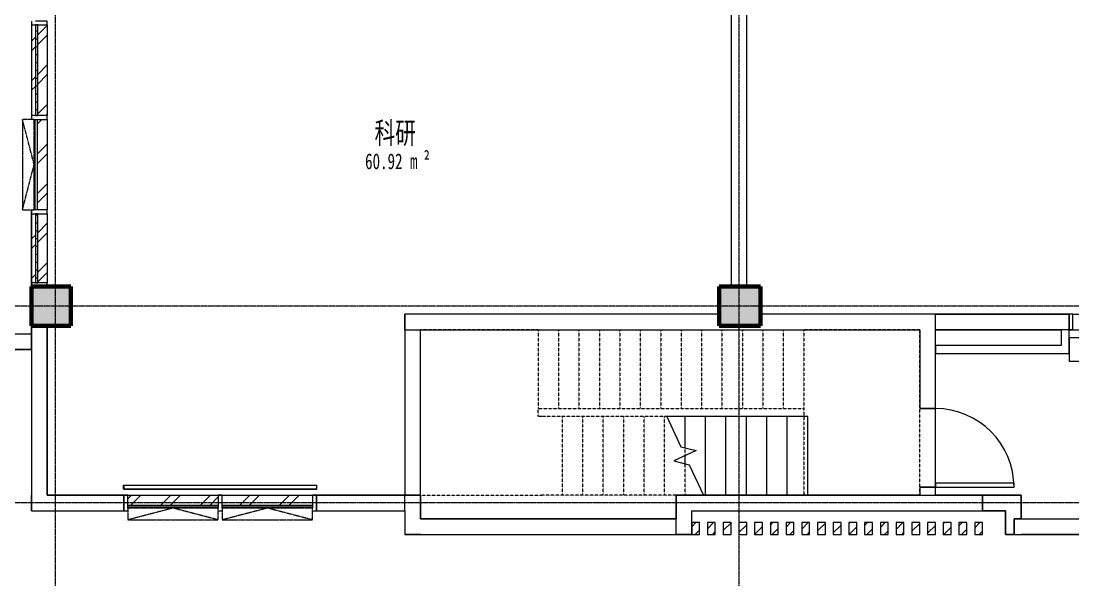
# Model space of a CAD drawing. Header units: millimetres. Extents: x 147592 to 208617, y -27981 to 8299.
# Drawn here: x 164868 to 178250, y -20878 to -13775 of the extents above; entities that cross this region are included whole.
import ezdxf

# ---------------------------------------------------------------- set-up
doc = ezdxf.new("R2010")
doc.units = ezdxf.units.MM
for name, pattern in [('TJ Dash', [1.6, 1, -0.6]), ('架空线', [3.97, 2.38, -1.59]), ('轴网线', [22.24, 12.7, -3.18, 3.18, -3.18])]:
    doc.linetypes.add(name, pattern=pattern)
for name, color, linetype, lineweight in [('A-AREA-____-IDEN', 7, 'Continuous', 5), ('A-DETL-____-OTLN', 7, 'Continuous', 5), ('A-DETL-GENF-OTLN', 7, 'Continuous', 5), ('A-FLOR-HRAL-OTLN', 7, 'Continuous', 5), ('A-GLAZ-CURT-MCUT', 7, 'Continuous', 5), ('A-GLAZ-CURT-OTLN', 7, 'Continuous', 5), ('A-GLAZ-CWMG-MCUT', 7, 'Continuous', 13), ('A-GLAZ-CWMG-OTLN', 7, 'Continuous', 5), ('A-WALL-____-MCUT', 7, 'Continuous', 13), ('A-WALL-____-OTLN', 7, 'Continuous', 13), ('S-GRID-____-OTLN', 7, 'Continuous', 5), ('S-STRS-____-MBND', 7, 'Continuous', 5), ('S-STRS-____-OTLN', 7, 'Continuous', 5)]:
    doc.layers.add(name, color=color, linetype=linetype, lineweight=lineweight)
for name, color, linetype, lineweight, true_color in [('A-DOOR-____-MCUT', 7, 'Continuous', 13, 0x00007f), ('A-FLOR-____-OTLN', 7, 'Continuous', 13, 0x007f00), ('A-GLAZ-____-OTLN', 7, 'Continuous', 13, 0x00007f)]:
    doc.layers.add(name, color=color, linetype=linetype, lineweight=lineweight, true_color=true_color)
doc.styles.add('仿宋', font='', dxfattribs={"width": 0.7, "height": 200})
doc.styles.add('仿宋_1', font='', dxfattribs={"width": 0.7, "height": 275})
doc.styles.get('仿宋').set_extended_font_data('FangSong')
doc.styles.get('仿宋_1').set_extended_font_data('FangSong')
pattern_1 = [(45, (0, 0), (-251.4472, 251.4472), []), (45, (0, 381), (-251.4472, 251.4472), [])]

# ---------------------------------------------------------------- blocks, each defined once
blk = doc.blocks.new('TJ单扇平开门 - M1023-1831567-ELV_4F')
at = {"layer": 'A-DOOR-____-MCUT', "color": 251, "lineweight": 5, "true_color": 0x515151}
for p, q in [((500, 1100), (450, 1100)), ((450, 1100), (450, 100)), ((500, 100), (500, 1100)), ((450, 100), (500, 100))]:
    blk.add_line(p, q, dxfattribs=at)
at = {"layer": 'A-DOOR-____-MCUT', "color": 173, "lineweight": 5, "true_color": 0x5151be}
blk.add_arc((500, 100), 1000, 90, 180, dxfattribs=at)
blk = doc.blocks.new('矩形竖梃 - 100_100mm 木色铝方通-1811006-ELV_4F')
at = {"layer": 'A-GLAZ-CWMG-OTLN', "true_color": 0x515151}
h = blk.add_hatch(dxfattribs=at)
h.set_pattern_fill('FP_1', color=251, style=0, pattern_type=2)
h.set_pattern_definition([(135, (177050.01, 20300), (-70.71068, -70.71068), [])])
h.paths.add_polyline_path([(-50, 0), (-50, 150), (50, 150), (50, 0)], flags=0)
at = {"layer": 'A-GLAZ-CWMG-MCUT', "color": 251, "lineweight": 5, "true_color": 0x515151}
for p, q in [((-50, 150), (50, 150)), ((-50, 0), (-50, 150)), ((50, 150), (50, 0)), ((50, 0), (-50, 0))]:
    blk.add_line(p, q, dxfattribs=at)
blk = doc.blocks.new('矩形竖梃 - 100_100mm 木色铝方通-V1-ELV_4F')
at = {"layer": 'A-GLAZ-CWMG-OTLN', "true_color": 0x515151}
h = blk.add_hatch(dxfattribs=at)
h.set_pattern_fill('FP_2', color=251, style=0, pattern_type=2)
h.set_pattern_definition([(135, (176850.01, 20300), (-70.71068, -70.71068), [])])
h.paths.add_polyline_path([(-50, 0), (-50, 150), (50, 150), (50, 0)], flags=0)
at = {"layer": 'A-GLAZ-CWMG-MCUT', "color": 251, "lineweight": 5, "true_color": 0x515151}
for p, q in [((-50, 150), (50, 150)), ((-50, 0), (-50, 150)), ((50, 150), (50, 0)), ((50, 0), (-50, 0))]:
    blk.add_line(p, q, dxfattribs=at)
blk = doc.blocks.new('矩形竖梃 - 100_100mm 木色铝方通-V2-ELV_4F')
at = {"layer": 'A-GLAZ-CWMG-OTLN', "true_color": 0x515151}
h = blk.add_hatch(dxfattribs=at)
h.set_pattern_fill('FP_3', color=251, style=0, pattern_type=2)
h.set_pattern_definition([(135, (176650.01, 20300), (-70.71068, -70.71068), [])])
h.paths.add_polyline_path([(-50, 0), (-50, 150), (50, 150), (50, 0)], flags=0)
at = {"layer": 'A-GLAZ-CWMG-MCUT', "color": 251, "lineweight": 5, "true_color": 0x515151}
for p, q in [((-50, 150), (50, 150)), ((-50, 0), (-50, 150)), ((50, 150), (50, 0)), ((50, 0), (-50, 0))]:
    blk.add_line(p, q, dxfattribs=at)
blk = doc.blocks.new('矩形竖梃 - 100_100mm 木色铝方通-V3-ELV_4F')
at = {"layer": 'A-GLAZ-CWMG-OTLN', "true_color": 0x515151}
h = blk.add_hatch(dxfattribs=at)
h.set_pattern_fill('FP_4', color=251, style=0, pattern_type=2)
h.set_pattern_definition([(135, (176450.01, 20300), (-70.71068, -70.71068), [])])
h.paths.add_polyline_path([(-50, 0), (-50, 150), (50, 150), (50, 0)], flags=0)
at = {"layer": 'A-GLAZ-CWMG-MCUT', "color": 251, "lineweight": 5, "true_color": 0x515151}
for p, q in [((-50, 150), (50, 150)), ((-50, 0), (-50, 150)), ((50, 150), (50, 0)), ((50, 0), (-50, 0))]:
    blk.add_line(p, q, dxfattribs=at)
blk = doc.blocks.new('矩形竖梃 - 100_100mm 木色铝方通-V4-ELV_4F')
at = {"layer": 'A-GLAZ-CWMG-OTLN', "true_color": 0x515151}
h = blk.add_hatch(dxfattribs=at)
h.set_pattern_fill('FP_5', color=251, style=0, pattern_type=2)
h.set_pattern_definition([(135, (176250.01, 20300), (-70.71068, -70.71068), [])])
h.paths.add_polyline_path([(-50, 0), (-50, 150), (50, 150), (50, 0)], flags=0)
at = {"layer": 'A-GLAZ-CWMG-MCUT', "color": 251, "lineweight": 5, "true_color": 0x515151}
for p, q in [((-50, 150), (50, 150)), ((-50, 0), (-50, 150)), ((50, 150), (50, 0)), ((50, 0), (-50, 0))]:
    blk.add_line(p, q, dxfattribs=at)
blk = doc.blocks.new('矩形竖梃 - 100_100mm 木色铝方通-V5-ELV_4F')
at = {"layer": 'A-GLAZ-CWMG-OTLN', "true_color": 0x515151}
h = blk.add_hatch(dxfattribs=at)
h.set_pattern_fill('FP_6', color=251, style=0, pattern_type=2)
h.set_pattern_definition([(135, (176050.01, 20300), (-70.71068, -70.71068), [])])
h.paths.add_polyline_path([(-50, 0), (-50, 150), (50, 150), (50, 0)], flags=0)
at = {"layer": 'A-GLAZ-CWMG-MCUT', "color": 251, "lineweight": 5, "true_color": 0x515151}
for p, q in [((-50, 150), (50, 150)), ((-50, 0), (-50, 150)), ((50, 150), (50, 0)), ((50, 0), (-50, 0))]:
    blk.add_line(p, q, dxfattribs=at)
blk = doc.blocks.new('矩形竖梃 - 100_100mm 木色铝方通-V6-ELV_4F')
at = {"layer": 'A-GLAZ-CWMG-OTLN', "true_color": 0x515151}
h = blk.add_hatch(dxfattribs=at)
h.set_pattern_fill('FP_7', color=251, style=0, pattern_type=2)
h.set_pattern_definition([(135, (175850.01, 20300), (-70.71068, -70.71068), [])])
h.paths.add_polyline_path([(-50, 0), (-50, 150), (50, 150), (50, 0)], flags=0)
at = {"layer": 'A-GLAZ-CWMG-MCUT', "color": 251, "lineweight": 5, "true_color": 0x515151}
for p, q in [((-50, 150), (50, 150)), ((-50, 0), (-50, 150)), ((50, 150), (50, 0)), ((50, 0), (-50, 0))]:
    blk.add_line(p, q, dxfattribs=at)
blk = doc.blocks.new('矩形竖梃 - 100_100mm 木色铝方通-V7-ELV_4F')
at = {"layer": 'A-GLAZ-CWMG-OTLN', "true_color": 0x515151}
h = blk.add_hatch(dxfattribs=at)
h.set_pattern_fill('FP_8', color=251, style=0, pattern_type=2)
h.set_pattern_definition([(135, (175650.01, 20300), (-70.71068, -70.71068), [])])
h.paths.add_polyline_path([(-50, 0), (-50, 150), (50, 150), (50, 0)], flags=0)
at = {"layer": 'A-GLAZ-CWMG-MCUT', "color": 251, "lineweight": 5, "true_color": 0x515151}
for p, q in [((-50, 150), (50, 150)), ((-50, 0), (-50, 150)), ((50, 150), (50, 0)), ((50, 0), (-50, 0))]:
    blk.add_line(p, q, dxfattribs=at)
blk = doc.blocks.new('矩形竖梃 - 100_100mm 木色铝方通-V8-ELV_4F')
at = {"layer": 'A-GLAZ-CWMG-OTLN', "true_color": 0x515151}
h = blk.add_hatch(dxfattribs=at)
h.set_pattern_fill('FP_9', color=251, style=0, pattern_type=2)
h.set_pattern_definition([(135, (175450.01, 20300), (-70.71068, -70.71068), [])])
h.paths.add_polyline_path([(-50, 0), (-50, 150), (50, 150), (50, 0)], flags=0)
at = {"layer": 'A-GLAZ-CWMG-MCUT', "color": 251, "lineweight": 5, "true_color": 0x515151}
for p, q in [((-50, 150), (50, 150)), ((-50, 0), (-50, 150)), ((50, 150), (50, 0)), ((50, 0), (-50, 0))]:
    blk.add_line(p, q, dxfattribs=at)
blk = doc.blocks.new('矩形竖梃 - 100_100mm 木色铝方通-V9-ELV_4F')
at = {"layer": 'A-GLAZ-CWMG-OTLN', "true_color": 0x515151}
h = blk.add_hatch(dxfattribs=at)
h.set_pattern_fill('FP_10', color=251, style=0, pattern_type=2)
h.set_pattern_definition([(135, (175250.01, 20300), (-70.71068, -70.71068), [])])
h.paths.add_polyline_path([(-50, 0), (-50, 150), (50, 150), (50, 0)], flags=0)
at = {"layer": 'A-GLAZ-CWMG-MCUT', "color": 251, "lineweight": 5, "true_color": 0x515151}
for p, q in [((-50, 150), (50, 150)), ((-50, 0), (-50, 150)), ((50, 150), (50, 0)), ((50, 0), (-50, 0))]:
    blk.add_line(p, q, dxfattribs=at)
blk = doc.blocks.new('矩形竖梃 - 100_100mm 木色铝方通-V10-ELV_4F')
at = {"layer": 'A-GLAZ-CWMG-OTLN', "true_color": 0x515151}
h = blk.add_hatch(dxfattribs=at)
h.set_pattern_fill('FP_11', color=251, style=0, pattern_type=2)
h.set_pattern_definition([(135, (175050.01, 20300), (-70.71068, -70.71068), [])])
h.paths.add_polyline_path([(-50, 0), (-50, 150), (50, 150), (50, 0)], flags=0)
at = {"layer": 'A-GLAZ-CWMG-MCUT', "color": 251, "lineweight": 5, "true_color": 0x515151}
for p, q in [((-50, 150), (50, 150)), ((-50, 0), (-50, 150)), ((50, 150), (50, 0)), ((50, 0), (-50, 0))]:
    blk.add_line(p, q, dxfattribs=at)
blk = doc.blocks.new('矩形竖梃 - 100_100mm 木色铝方通-V11-ELV_4F')
at = {"layer": 'A-GLAZ-CWMG-OTLN', "true_color": 0x515151}
h = blk.add_hatch(dxfattribs=at)
h.set_pattern_fill('FP_12', color=251, style=0, pattern_type=2)
h.set_pattern_definition([(135, (174850.01, 20300), (-70.71068, -70.71068), [])])
h.paths.add_polyline_path([(-50, 0), (-50, 150), (50, 150), (50, 0)], flags=0)
at = {"layer": 'A-GLAZ-CWMG-MCUT', "color": 251, "lineweight": 5, "true_color": 0x515151}
for p, q in [((-50, 150), (50, 150)), ((-50, 0), (-50, 150)), ((50, 150), (50, 0)), ((50, 0), (-50, 0))]:
    blk.add_line(p, q, dxfattribs=at)
blk = doc.blocks.new('矩形竖梃 - 100_100mm 木色铝方通-V12-ELV_4F')
at = {"layer": 'A-GLAZ-CWMG-OTLN', "true_color": 0x515151}
h = blk.add_hatch(dxfattribs=at)
h.set_pattern_fill('FP_13', color=251, style=0, pattern_type=2)
h.set_pattern_definition([(135, (174650.01, 20300), (-70.71068, -70.71068), [])])
h.paths.add_polyline_path([(-50, 0), (-50, 150), (50, 150), (50, 0)], flags=0)
at = {"layer": 'A-GLAZ-CWMG-MCUT', "color": 251, "lineweight": 5, "true_color": 0x515151}
for p, q in [((-50, 150), (50, 150)), ((-50, 0), (-50, 150)), ((50, 150), (50, 0)), ((50, 0), (-50, 0))]:
    blk.add_line(p, q, dxfattribs=at)
blk = doc.blocks.new('矩形竖梃 - 100_100mm 木色铝方通-V13-ELV_4F')
at = {"layer": 'A-GLAZ-CWMG-OTLN', "true_color": 0x515151}
h = blk.add_hatch(dxfattribs=at)
h.set_pattern_fill('FP_14', color=251, style=0, pattern_type=2)
h.set_pattern_definition([(135, (174450.01, 20300), (-70.71068, -70.71068), [])])
h.paths.add_polyline_path([(-50, 0), (-50, 150), (50, 150), (50, 0)], flags=0)
at = {"layer": 'A-GLAZ-CWMG-MCUT', "color": 251, "lineweight": 5, "true_color": 0x515151}
for p, q in [((-50, 150), (50, 150)), ((-50, 0), (-50, 150)), ((50, 150), (50, 0)), ((50, 0), (-50, 0))]:
    blk.add_line(p, q, dxfattribs=at)
blk = doc.blocks.new('矩形竖梃 - 100_100mm 木色铝方通-V14-ELV_4F')
at = {"layer": 'A-GLAZ-CWMG-OTLN', "true_color": 0x515151}
h = blk.add_hatch(dxfattribs=at)
h.set_pattern_fill('FP_15', color=251, style=0, pattern_type=2)
h.set_pattern_definition([(135, (174250.01, 20300), (-70.71068, -70.71068), [])])
h.paths.add_polyline_path([(-50, 0), (-50, 150), (50, 150), (50, 0)], flags=0)
at = {"layer": 'A-GLAZ-CWMG-MCUT', "color": 251, "lineweight": 5, "true_color": 0x515151}
for p, q in [((-50, 150), (50, 150)), ((-50, 0), (-50, 150)), ((50, 150), (50, 0)), ((50, 0), (-50, 0))]:
    blk.add_line(p, q, dxfattribs=at)
blk = doc.blocks.new('矩形竖梃 - 100_100mm 木色铝方通-V15-ELV_4F')
at = {"layer": 'A-GLAZ-CWMG-OTLN', "true_color": 0x515151}
h = blk.add_hatch(dxfattribs=at)
h.set_pattern_fill('FP_16', color=251, style=0, pattern_type=2)
h.set_pattern_definition([(135, (174050.01, 20300), (-70.71068, -70.71068), [])])
h.paths.add_polyline_path([(-50, 0), (-50, 150), (50, 150), (50, 0)], flags=0)
at = {"layer": 'A-GLAZ-CWMG-MCUT', "color": 251, "lineweight": 5, "true_color": 0x515151}
for p, q in [((-50, 150), (50, 150)), ((-50, 0), (-50, 150)), ((50, 150), (50, 0)), ((50, 0), (-50, 0))]:
    blk.add_line(p, q, dxfattribs=at)
blk = doc.blocks.new('矩形竖梃 - 100_100mm 木色铝方通-V16-ELV_4F')
at = {"layer": 'A-GLAZ-CWMG-OTLN', "true_color": 0x515151}
h = blk.add_hatch(dxfattribs=at)
h.set_pattern_fill('FP_17', color=251, style=0, pattern_type=2)
h.set_pattern_definition([(135, (173850.01, 20300), (-70.71068, -70.71068), [])])
h.paths.add_polyline_path([(-50, 0), (-50, 150), (50, 150), (50, 0)], flags=0)
at = {"layer": 'A-GLAZ-CWMG-MCUT', "color": 251, "lineweight": 5, "true_color": 0x515151}
for p, q in [((-50, 150), (50, 150)), ((-50, 0), (-50, 150)), ((50, 150), (50, 0)), ((50, 0), (-50, 0))]:
    blk.add_line(p, q, dxfattribs=at)
blk = doc.blocks.new('矩形竖梃 - 100_100mm 木色铝方通-V17-ELV_4F')
at = {"layer": 'A-GLAZ-CWMG-OTLN', "true_color": 0x515151}
h = blk.add_hatch(dxfattribs=at)
h.set_pattern_fill('FP_18', color=251, style=0, pattern_type=2)
h.set_pattern_definition([(135, (173650.01, 20300), (-70.71068, -70.71068), [])])
h.paths.add_polyline_path([(-50, 0), (-50, 150), (50, 150), (50, 0)], flags=0)
at = {"layer": 'A-GLAZ-CWMG-MCUT', "color": 251, "lineweight": 5, "true_color": 0x515151}
for p, q in [((-50, 150), (50, 150)), ((-50, 0), (-50, 150)), ((50, 150), (50, 0)), ((50, 0), (-50, 0))]:
    blk.add_line(p, q, dxfattribs=at)
blk = doc.blocks.new('系统嵌板 - TJ玻璃_30-1959334-ELV_4F')
at = {"layer": 'A-GLAZ-CURT-OTLN', "true_color": 0x515151}
h = blk.add_hatch(dxfattribs=at)
h.set_pattern_fill('FP_24', color=251, style=0, pattern_type=2)
h.set_pattern_definition([(270, (16662.5, 165000.01), (100, 6e-15), [])])
h.paths.add_polyline_path([(-438, -80), (438, -80), (438, -50), (-438, -50)], flags=0)
at = {"layer": 'A-GLAZ-CURT-MCUT', "color": 251, "true_color": 0x515151}
for p, q in [((438, -50), (-438, -50)), ((-438, -50), (-438, -80)), ((-438, -80), (438, -80)), ((438, -80), (438, -50))]:
    blk.add_line(p, q, dxfattribs=at)
blk = doc.blocks.new('系统嵌板 - TJ玻璃_30-V24-ELV_4F')
at = {"layer": 'A-GLAZ-CURT-OTLN', "true_color": 0x515151}
h = blk.add_hatch(dxfattribs=at)
h.set_pattern_fill('FP_25', color=251, style=0, pattern_type=2)
h.set_pattern_definition([(270, (14400, 165000.01), (100, 6e-15), [])])
h.paths.add_polyline_path([(-575, -80), (575, -80), (575, -50), (-575, -50)], flags=0)
at = {"layer": 'A-GLAZ-CURT-MCUT', "color": 251, "true_color": 0x515151}
for p, q in [((575, -50), (-575, -50)), ((-575, -50), (-575, -80)), ((-575, -80), (575, -80)), ((575, -80), (575, -50))]:
    blk.add_line(p, q, dxfattribs=at)
blk = doc.blocks.new('矩形竖梃 - 50_200mm 长方形-1833214-ELV_4F')
at = {"layer": 'A-GLAZ-CWMG-OTLN', "true_color": 0x8b8b8b}
h = blk.add_hatch(dxfattribs=at)
h.set_pattern_fill('FP_23', color=252, style=0, pattern_type=2)
h.set_pattern_definition(pattern_1)
h.paths.add_polyline_path([(165050, -17100), (165050, -16225), (165000, -16225), (165000, -17100)], flags=0)
h.paths.add_polyline_path([(165200, -17100), (165200, -16225), (165080, -16225), (165080, -17100)], flags=0)
at = {"layer": 'A-GLAZ-CWMG-OTLN', "color": 251, "true_color": 0x515151}
for p, q in [((165000, -16225), (165000, -17100)), ((165200, -16225), (165200, -17100))]:
    blk.add_line(p, q, dxfattribs=at)
blk = doc.blocks.new('矩形竖梃 - 50_200mm 长方形-V26-ELV_4F')
at = {"layer": 'A-GLAZ-CWMG-OTLN', "true_color": 0x8b8b8b}
h = blk.add_hatch(dxfattribs=at)
h.set_pattern_fill('FP_23', color=252, style=0, pattern_type=2)
h.set_pattern_definition(pattern_1)
h.paths.add_polyline_path([(165050, -14975), (165050, -13825), (165000, -13825), (165000, -14975)], flags=0)
h.paths.add_polyline_path([(165200, -14975), (165200, -13825), (165080, -13825), (165080, -14975)], flags=0)
at = {"layer": 'A-GLAZ-CWMG-OTLN', "color": 251, "true_color": 0x515151}
for p, q in [((165000, -13825), (165000, -14975)), ((165200, -13825), (165200, -14975))]:
    blk.add_line(p, q, dxfattribs=at)
blk = doc.blocks.new('矩形竖梃 - 50_200mm 长方形-1366952-ELV_4F')
at = {"layer": 'A-GLAZ-CWMG-MCUT', "color": 251, "lineweight": 5, "true_color": 0x515151}
for p, q in [((0, 200), (-50, 200)), ((-50, 200), (-50, 0)), ((-50, 0), (0, 0))]:
    blk.add_line(p, q, dxfattribs=at)
blk = doc.blocks.new('矩形竖梃 - 50_200mm 长方形-V32-ELV_4F')
at = {"layer": 'A-GLAZ-CWMG-OTLN', "true_color": 0x8b8b8b}
h = blk.add_hatch(dxfattribs=at)
h.set_pattern_fill('FP_28', color=252, style=0, pattern_type=2)
h.set_pattern_definition(pattern_1)
h.paths.add_polyline_path([(179375, -17700), (179375, -17650), (178250, -17650), (178250, -17700)], flags=0)
h.paths.add_polyline_path([(179375, -17620), (179375, -17500), (178250, -17500), (178250, -17620)], flags=0)
at = {"layer": 'A-GLAZ-CWMG-OTLN', "color": 251, "true_color": 0x515151}
for p, q in [((178250, -17500), (179375, -17500)), ((178250, -17700), (179375, -17700))]:
    blk.add_line(p, q, dxfattribs=at)
blk = doc.blocks.new('窗嵌板_50-70系列上悬铝窗-zx - 50 系列-2680890-ELV_4F')
at = {"layer": 'A-GLAZ-____-OTLN', "color": 251, "linetype": 'TJ Dash', "lineweight": 5, "true_color": 0x515151}
for p, q in [((575, 115), (-575, 115)), ((-575, 115), (-575, -35)), ((-575, 115), (0, -35)), ((0, -35), (575, 115)), ((575, -35), (575, 115)), ((-575, -35), (575, -35))]:
    blk.add_line(p, q, dxfattribs=at)
at = {"layer": 'A-GLAZ-____-OTLN', "color": 251, "lineweight": 5, "true_color": 0x515151}
for p, q in [((-575, -72), (-575, -47)), ((-575, -47), (575, -47)), ((575, -72), (-575, -72)), ((575, -47), (575, -72))]:
    blk.add_line(p, q, dxfattribs=at)
blk = doc.blocks.new('矩形竖梃 - 50_200mm 长方形-1276679-ELV_4F')
at = {"layer": 'A-GLAZ-CWMG-OTLN', "true_color": 0x8b8b8b}
h = blk.add_hatch(dxfattribs=at)
h.set_pattern_fill('FP_23', color=252, style=0, pattern_type=2)
h.set_pattern_definition(pattern_1)
h.paths.add_polyline_path([(165035, -16175), (165048, -16175), (165048, -15025), (165035, -15025), (165035, -15052)], flags=0)
h.paths.add_polyline_path([(165073, -16175), (165200, -16175), (165200, -15025), (165073, -15025), (165073, -15052)], flags=0)
at = {"layer": 'A-GLAZ-CWMG-OTLN', "color": 251, "true_color": 0x515151}
blk.add_line((165200, -15025), (165200, -16175), dxfattribs=at)
blk = doc.blocks.new('矩形竖梃 - 50_200mm 长方形-1366838-ELV_4F')
at = {"layer": 'A-GLAZ-CWMG-MCUT', "color": 251, "lineweight": 5, "true_color": 0x515151}
for p, q in [((-25, 200), (25, 200)), ((-25, 0), (-25, 200)), ((25, 200), (25, 72.5)), ((25, 0), (-25, 0)), ((25, 47.5), (25, 35))]:
    blk.add_line(p, q, dxfattribs=at)
blk = doc.blocks.new('矩形竖梃 - 50_200mm 长方形-V35-ELV_4F')
at = {"layer": 'A-GLAZ-CWMG-MCUT', "color": 251, "lineweight": 5, "true_color": 0x515151}
for p, q in [((-25, 200), (25, 200)), ((-25, 72.5), (-25, 200)), ((25, 200), (25, 0)), ((-25, 35), (-25, 47.5)), ((25, 0), (-25, 0))]:
    blk.add_line(p, q, dxfattribs=at)
blk = doc.blocks.new('矩形竖梃 - 50_200mm 长方形-1366905-ELV_4F')
at = {"layer": 'A-GLAZ-CWMG-MCUT', "color": 251, "lineweight": 5, "true_color": 0x515151}
for p, q in [((-25, 200), (25, 200)), ((-25, 0), (-25, 200)), ((25, 200), (25, 50)), ((25, 0), (-25, 0))]:
    blk.add_line(p, q, dxfattribs=at)
blk = doc.blocks.new('矩形竖梃 - 50_200mm 长方形-V37-ELV_4F')
at = {"layer": 'A-GLAZ-CWMG-MCUT', "color": 251, "lineweight": 5, "true_color": 0x515151}
for p, q in [((-50, 200), (0, 200)), ((-50, 0), (-50, 200)), ((0, 200), (0, 0)), ((0, 0), (-50, 0))]:
    blk.add_line(p, q, dxfattribs=at)
blk = doc.blocks.new('窗嵌板_50-70系列上悬铝窗-zx - 50 系列-2680891-ELV_4F')
at = {"layer": 'A-GLAZ-____-OTLN', "color": 251, "linetype": 'TJ Dash', "lineweight": 5, "true_color": 0x515151}
for p, q in [((575, 115), (-575, 115)), ((-575, 115), (-575, -35)), ((-575, 115), (0, -35)), ((0, -35), (575, 115)), ((575, -35), (575, 115)), ((-575, -35), (575, -35))]:
    blk.add_line(p, q, dxfattribs=at)
at = {"layer": 'A-GLAZ-____-OTLN', "color": 251, "lineweight": 5, "true_color": 0x515151}
for p, q in [((-575, -72), (-575, -47)), ((-575, -47), (575, -47)), ((575, -72), (-575, -72)), ((575, -47), (575, -72))]:
    blk.add_line(p, q, dxfattribs=at)
blk = doc.blocks.new('矩形竖梃 - 50_200mm 长方形-1316923-ELV_4F')
at = {"layer": 'A-GLAZ-CWMG-MCUT', "color": 251, "lineweight": 5, "true_color": 0x515151}
for p, q in [((-50, 200), (0, 200)), ((-50, 72), (-50, 200)), ((0, 200), (0, 0)), ((-50, 35), (-50, 47)), ((0, 0), (-50, 0))]:
    blk.add_line(p, q, dxfattribs=at)
blk = doc.blocks.new('矩形竖梃 - 50_200mm 长方形-1360032-ELV_4F')
at = {"layer": 'A-GLAZ-CWMG-MCUT', "color": 251, "lineweight": 5, "true_color": 0x515151}
for p, q in [((-25, 200), (25, 200)), ((-25, 72.5), (-25, 200)), ((25, 200), (25, 72.5)), ((-25, 35), (-25, 47.5)), ((25, 0), (-25, 0)), ((25, 47.5), (25, 35))]:
    blk.add_line(p, q, dxfattribs=at)
blk = doc.blocks.new('矩形竖梃 - 50_200mm 长方形-V76-ELV_4F')
at = {"layer": 'A-GLAZ-CWMG-MCUT', "color": 251, "lineweight": 5, "true_color": 0x515151}
for p, q in [((-25, 200), (25, 200)), ((-25, 72.5), (-25, 200)), ((25, 200), (25, 0)), ((-25, 35), (-25, 47.5)), ((25, 0), (-25, 0))]:
    blk.add_line(p, q, dxfattribs=at)
blk = doc.blocks.new('矩形竖梃 - 50_200mm 长方形-1360036-ELV_4F')
at = {"layer": 'A-GLAZ-CWMG-MCUT', "color": 251, "lineweight": 5, "true_color": 0x515151}
for p, q in [((0, 200), (-50, 200)), ((-50, 200), (-50, 72.5)), ((0, 0), (0, 200)), ((-50, 47.5), (-50, 35)), ((-50, 0), (0, 0))]:
    blk.add_line(p, q, dxfattribs=at)
blk = doc.blocks.new('矩形竖梃 - 50_200mm 长方形-V77-ELV_4F')
at = {"layer": 'A-GLAZ-CWMG-OTLN', "true_color": 0x8b8b8b}
h = blk.add_hatch(dxfattribs=at)
h.set_pattern_fill('FP_23', color=252, style=0, pattern_type=2)
h.set_pattern_definition(pattern_1)
h.paths.add_polyline_path([(167375, -19965), (167375, -19952), (166225, -19952), (166225, -19965)], flags=0)
h.paths.add_polyline_path([(167375, -19927), (167375, -19800), (166225, -19800), (166225, -19927)], flags=0)
at = {"layer": 'A-GLAZ-CWMG-OTLN', "color": 251, "true_color": 0x515151}
blk.add_line((166225, -19800), (167375, -19800), dxfattribs=at)
blk = doc.blocks.new('矩形竖梃 - 50_200mm 长方形-V78-ELV_4F')
at = {"layer": 'A-GLAZ-CWMG-OTLN', "true_color": 0x8b8b8b}
h = blk.add_hatch(dxfattribs=at)
h.set_pattern_fill('FP_28', color=252, style=0, pattern_type=2)
h.set_pattern_definition(pattern_1)
h.paths.add_polyline_path([(168575, -19965), (168575, -19952), (167425, -19952), (167425, -19965)], flags=0)
h.paths.add_polyline_path([(167425, -19927), (168575, -19927), (168575, -19800), (167425, -19800), (167425, -19846)], flags=0)
at = {"layer": 'A-GLAZ-CWMG-OTLN', "color": 251, "true_color": 0x515151}
blk.add_line((167425, -19800), (168575, -19800), dxfattribs=at)
blk = doc.blocks.new('栏杆扶手 - 50 x 12mm-2008488-ELV_4F')
at = {"layer": 'A-FLOR-HRAL-OTLN', "color": 251, "true_color": 0x515151}
for p, q in [((-25, 2), (-25, 6)), ((-25, 6), (25, 6)), ((25, 6), (25, 2))]:
    blk.add_line(p, q, dxfattribs=at)
blk = doc.blocks.new('栏杆扶手 - 50 x 12mm-V80-ELV_4F')
at = {"layer": 'A-FLOR-HRAL-OTLN', "color": 251, "true_color": 0x515151}
for p, q in [((-25, -6), (-25, -2)), ((-25, -6), (25, -6)), ((25, -2), (25, -6))]:
    blk.add_line(p, q, dxfattribs=at)
blk = doc.blocks.new('栏杆扶手 - 栏杆扶手-2008469-ELV_4F')
at = {"rotation": 89.9999999999998}
for name, p in [('栏杆扶手 - 50 x 12mm-2008488-ELV_4F', (166177, -19700)), ('栏杆扶手 - 50 x 12mm-V80-ELV_4F', (168623, -19700))]:
    blk.add_blockref(name, p, dxfattribs=at)
blk = doc.blocks.new('顶部扶栏类型 - 顶部扶栏_内部_-2008474-ELV_4F')
at = {"layer": 'A-FLOR-HRAL-OTLN', "color": 251, "true_color": 0x515151}
for p, q in [((166175, -19725), (166175, -19675)), ((166175, -19675), (168625, -19675)), ((168625, -19725), (166175, -19725)), ((168625, -19675), (168625, -19725))]:
    blk.add_line(p, q, dxfattribs=at)
blk = doc.blocks.new('顶部扶栏类型 - 顶部扶栏_内部_-V81-ELV_4F')
at = {"layer": 'A-FLOR-HRAL-OTLN', "color": 251, "true_color": 0x515151}
for p, q in [((166175, -19675), (166175, -19725)), ((166175, -19675), (168625, -19675)), ((166175, -19725), (168625, -19725)), ((168625, -19675), (168625, -19725))]:
    blk.add_line(p, q, dxfattribs=at)
blk = doc.blocks.new('矩形竖梃 - 100_100mm 木色铝方通-V84-ELV_4F')
at = {"layer": 'A-GLAZ-CWMG-OTLN', "true_color": 0x515151}
h = blk.add_hatch(dxfattribs=at)
h.set_pattern_fill('FP_67', color=251, style=0, pattern_type=2)
h.set_pattern_definition([(135, (173450.01, 20300), (-70.71068, -70.71068), [])])
h.paths.add_polyline_path([(-50, 0), (-50, 150), (50, 150), (50, 0)], flags=0)
at = {"layer": 'A-GLAZ-CWMG-MCUT', "color": 251, "lineweight": 5, "true_color": 0x515151}
for p, q in [((-50, 150), (50, 150)), ((-50, 0), (-50, 150)), ((50, 150), (50, 0)), ((50, 0), (-50, 0))]:
    blk.add_line(p, q, dxfattribs=at)
blk = doc.blocks.new('YXQH_AR_B9-20_rvt-1-ELV_4F')
at = {"layer": 'A-DETL-GENF-OTLN', "true_color": 0xa1a1a1}
h = blk.add_hatch(dxfattribs=at)
h.set_pattern_fill('FP_68', color=253, style=0, pattern_type=2)
h.set_pattern_definition([(7.754, (-466.58, -204.02), (12.15805, 332.8942), [3.353, -1548.768]), (7.754, (776.34, 218.05), (12.15805, 332.8942), [3.353, -1548.768]), (9.74, (363.8, 116.2), (0.0001, 1266.291), [3.353, -588.363]), (9.74, (339.6, 204.2), (0.0001, 1266.291), [3.353, -588.363]), (68.882, (225.66, -61.6), (-140.1373, 1041.8589), [3.353, -1089.337]), (68.882, (129, -106.5), (-140.1373, 1041.8589), [3.353, -1089.337]), (56.297, (-51.2, 131.2), (-734.4827, 622.86), [3.353, -470.742]), (56.297, (137.8, 331.9), (-734.4827, 622.86), [3.353, -470.742]), (137.416, (187.59, 94.08), (-3935.054568, 3543.459496), [73.913, -9804.313]), (8.512, (90.05, 79.41), (3117.572636, 564.982686), [98.632, -5356.38]), (236.294, (133.21, 144.14), (-4467.173774, -6768.804336), [77.802, -13192.636]), (128.267, (122.16, 220.01), (-6131.736673, 7665.37486), [53.462, -17810.517]), (9.74, (48.62, 207.58), (3069.14795, 643.06413), [74.582, -10350.37]), (233.414, (89.018, 261.96), (-20834.0959632, -28103.0884394), [67.74, -56173.655]), (67.8, (40.48, -52.28), (439.74679, 1441.63531), [50.851, -3807.912]), (307.846, (0, 0), (856.01581, -814.9391), [66.124, -2950.443]), (45, (0, 0), (-176.7767, 176.7767), []), (355, (0, 0), (578.509, 689.44), [60, -660]), (7.754, (0, 0), (12.15805, 332.8942), [3.353, -1548.768]), (7.754, (517.27, 396.9), (12.15805, 332.8942), [3.353, -1548.768]), (7.754, (1048.8, 804.78), (12.15805, 332.8942), [3.353, -1548.768]), (9.74, (-323, 0), (0.0001, 1266.291), [3.353, -588.363]), (9.74, (-83.4, -219.6), (0.0001, 1266.291), [3.353, -588.363]), (9.74, (298.5, -569.5), (0.0001, 1266.291), [3.353, -588.363]), (68.882, (645.7, -553.4), (-140.1373, 1041.8589), [3.353, -1089.337]), (68.882, (-12.15, -134.3), (-140.1373, 1041.8589), [3.353, -1089.337]), (68.882, (-223, 0), (-140.1373, 1041.8589), [3.353, -1089.337]), (56.297, (0, 0), (-734.4827, 622.86), [3.353, -470.742]), (56.297, (378.7, 49.9), (-734.4827, 622.86), [3.353, -470.742]), (56.297, (1010.3, 133), (-734.4827, 622.86), [3.353, -470.742])])
h.paths.add_polyline_path([(165500, -17650), (165500, -17150), (165000, -17150), (165000, -17650)], flags=0)
h.paths.add_polyline_path([(182950, -17650), (182950, -17150), (182450, -17150), (182450, -17650)], flags=0)
h.paths.add_polyline_path([(173792.3, -17650), (174275, -17650), (174275, -17150), (173750, -17150), (173750, -17650)], flags=0)
h.paths.add_polyline_path([(170750, -9250), (171250, -9250), (171250, -8750), (170750, -8750)], flags=0)
h.paths.add_polyline_path([(176800, -9050), (176800, -8500), (176300, -8500), (176300, -9050)], flags=0)
h.paths.add_polyline_path([(165500, -9000), (165500, -8500), (165000, -8500), (165000, -9000)], flags=0)
h.paths.add_polyline_path([(183000, -8950), (183000, -8450), (182500, -8450), (182500, -8950)], flags=0)
h.paths.add_polyline_path([(182950, -7000), (182950, -6500), (182550, -6500), (182550, -7000)], flags=0)
h.paths.add_polyline_path([(176800, -350), (176800, 250), (176200, 250), (176200, -350), (176296.5, -350)], flags=0)
h.paths.add_polyline_path([(165000, -250), (165500, -250), (165500, 250), (165000, 250)], flags=0)
at = {"layer": 'A-DETL-____-OTLN', "color": 160, "lineweight": 70, "true_color": 0x4444ff}
for p, q in [((165500, -17150), (165000, -17150)), ((165000, -17150), (165000, -17650)), ((165500, -17650), (165500, -17150)), ((174275, -17150), (173750, -17150)), ((173750, -17150), (173750, -17650)), ((174275, -17650), (174275, -17150)), ((165000, -17650), (165500, -17650)), ((173750, -17650), (174275, -17650))]:
    blk.add_line(p, q, dxfattribs=at)
at = {"layer": 'A-DETL-____-OTLN', "color": 250, "true_color": 0x444444}
for p, q in [((181800, -17800), (178200, -17800)), ((178200, -17800), (178200, -18100)), ((181800, -18100), (178200, -18100))]:
    blk.add_line(p, q, dxfattribs=at)
at = {"layer": 'A-FLOR-____-OTLN', "color": 8, "lineweight": 5, "true_color": 0x7f7f7f}
for p, q in [((165000, -17150), (165000, -16175)), ((165000, -17650), (165000, -17150)), ((176500, -17900), (176500, -17500)), ((176500, -17500), (178200, -17500)), ((165000, -17750), (165000, -17650)), ((165200, -17650), (165200, -19800)), ((156250, -17750), (165000, -17750)), ((178100, -17700), (176500, -17700)), ((178200, -17700), (178100, -17700)), ((178250, -17700), (178200, -17700)), ((176500, -18000), (176500, -17900)), ((176500, -18700), (176500, -18000)), ((176500, -19650), (176500, -18700)), ((176500, -19800), (176500, -19650)), ((165200, -19800), (166175, -19800)), ((166175, -19800), (167375, -19800)), ((167375, -19800), (167425, -19800)), ((167425, -19800), (169750, -19800)), ((169750, -19800), (169950, -19800)), ((169950, -19800), (169950, -20100)), ((173200, -20100), (173200, -19800)), ((173200, -19800), (173548.2, -19800)), ((173548.2, -19800), (174875, -19800)), ((174875, -19800), (176300, -19800)), ((176300, -19800), (176500, -19800)), ((176500, -19800), (177590, -19800)), ((177590, -19800), (177590, -20100)), ((169950, -20100), (173200, -20100)), ((177590, -20100), (184950, -20100))]:
    blk.add_line(p, q, dxfattribs=at)
at = {"layer": 'A-WALL-____-MCUT', "color": 251, "lineweight": 5, "true_color": 0x515151}
for p, q in [((173900, -11700), (173900, -17150)), ((174100, -17150), (174100, -11700)), ((173750, -17500), (169750, -17500)), ((169750, -17500), (169750, -17700)), ((178200, -17500), (174275, -17500)), ((178200, -17700), (178200, -17500)), ((165000, -17650), (165000, -19800)), ((165200, -19800), (165200, -17650)), ((169750, -17700), (169750, -19800)), ((169950, -17700), (176300, -17700)), ((169950, -19800), (169950, -17700)), ((176300, -17700), (176300, -18700)), ((176500, -17900), (176500, -17700)), ((176500, -17700), (178100, -17700)), ((178100, -17700), (178100, -17900)), ((178200, -17700), (178100, -17700)), ((178200, -17900), (178200, -17700)), ((178100, -17900), (176500, -17900)), ((176500, -17900), (176500, -18000)), ((178200, -18000), (178200, -17900)), ((176500, -18700), (176500, -18000)), ((176500, -18000), (178200, -18000)), ((176300, -18700), (176500, -18700)), ((165000, -19800), (165000, -20000)), ((166175, -19800), (165200, -19800)), ((166175, -20000), (166175, -19800)), ((169750, -19800), (168625, -19800)), ((168625, -19800), (168625, -20000)), ((169750, -20000), (169750, -19800)), ((169950, -19800), (169750, -19800)), ((169750, -19800), (169950, -19800)), ((169950, -20100), (169950, -19800)), ((173400, -19800), (173200, -19800)), ((173200, -19800), (173200, -20100)), ((176300, -19800), (173400, -19800)), ((176300, -19700), (176300, -19800)), ((176500, -19700), (176300, -19700)), ((176500, -19800), (176500, -19700)), ((176800, -19800), (176500, -19800)), ((177100, -19800), (176800, -19800)), ((177100, -20000), (177100, -19800)), ((165000, -20000), (166175, -20000)), ((168625, -20000), (169750, -20000)), ((169750, -20000), (169750, -20300)), ((173400, -20300), (173400, -20000)), ((173400, -20000), (176800, -20000)), ((176800, -20000), (177100, -20000)), ((173200, -20100), (169950, -20100)), ((173200, -20300), (173200, -20100)), ((169750, -20300), (169950, -20300)), ((169950, -20300), (173200, -20300)), ((173200, -20300), (173400, -20300))]:
    blk.add_line(p, q, dxfattribs=at)
at = {"layer": 'A-WALL-____-OTLN', "color": 251, "lineweight": 5, "true_color": 0x515151}
for p, q in [((165000, -17150), (165000, -17650)), ((169750, -17700), (169750, -17500)), ((173750, -17500), (169750, -17500)), ((178200, -17500), (174275, -17500)), ((178200, -17500), (178200, -17700)), ((165000, -17650), (165000, -17750)), ((165200, -19800), (165200, -17650)), ((156250, -17750), (165000, -17750)), ((165000, -17750), (165000, -17950)), ((165000, -17750), (165000, -17950)), ((165000, -17950), (165000, -17750)), ((165000, -17750), (165000, -17950)), ((169750, -17700), (169950, -17700)), ((169950, -17700), (176300, -17700)), ((176300, -17700), (176300, -18700)), ((176500, -17900), (176500, -17700)), ((176500, -17700), (178100, -17700)), ((178100, -17700), (178100, -17900)), ((178200, -17900), (178200, -17700)), ((178100, -17900), (176500, -17900)), ((178200, -17900), (178200, -18000)), ((156050, -17950), (165000, -17950)), ((165000, -17950), (156050, -17950)), ((165000, -17950), (165000, -19800)), ((176500, -18700), (176500, -18000)), ((176500, -18000), (178200, -18000)), ((176500, -18700), (176300, -18700)), ((165000, -20000), (165000, -19800)), ((166175, -19800), (165200, -19800)), ((166175, -19800), (166175, -20000)), ((168625, -20000), (168625, -19800)), ((169750, -19800), (168625, -19800)), ((169750, -19800), (169950, -19800)), ((169950, -20100), (169950, -19800)), ((173200, -19800), (173400, -19800)), ((173200, -19800), (173200, -20100)), ((173548.2, -19800), (173400, -19800)), ((174875, -19800), (173548.2, -19800)), ((176300, -19800), (174875, -19800)), ((176300, -19700), (176300, -19800)), ((176300, -19700), (176500, -19700)), ((176500, -19800), (176500, -19700)), ((176800, -19800), (176500, -19800)), ((177100, -19800), (176800, -19800)), ((177100, -19800), (177390, -19800)), ((177390, -19800), (177100, -19800)), ((177100, -19800), (177100, -20000)), ((177390, -19800), (177590, -19800)), ((177590, -19800), (177390, -19800)), ((177590, -20100), (177590, -19800)), ((177590, -19800), (177590, -20100)), ((165000, -20000), (166175, -20000)), ((168625, -20000), (169750, -20000)), ((169750, -20000), (169750, -20300)), ((173400, -20000), (176800, -20000)), ((176800, -20000), (177100, -20000)), ((177100, -20000), (177390, -20000)), ((177390, -20000), (177100, -20000)), ((177390, -20300), (177390, -20000)), ((177390, -20000), (177390, -20300)), ((173200, -20100), (169950, -20100)), ((177590, -20100), (177500, -20100)), ((177500, -20200), (177500, -20100)), ((177500, -20100), (177590, -20100)), ((177500, -20100), (177500, -20300)), ((177500, -20300), (177500, -20200)), ((177590, -20100), (184950, -20100)), ((169950, -20300), (169750, -20300)), ((169950, -20300), (173200, -20300)), ((173400, -20300), (173200, -20300)), ((177400, -20300), (177390, -20300)), ((177390, -20300), (177590, -20300)), ((177500, -20300), (177400, -20300)), ((177500, -20300), (177590, -20300)), ((184950, -20300), (177590, -20300)), ((177590, -20300), (184950, -20300))]:
    blk.add_line(p, q, dxfattribs=at)
at = {"layer": 'S-GRID-____-OTLN', "color": 160, "linetype": '轴网线', "true_color": 0x4444ff}
for p, q in [((165300, 7499.5), (165300, -27181.2)), ((174000, 7499.5), (174000, -27181.2)), ((199020.5, -17400), (148525.8, -17400)), ((199020.5, -19900), (148525.8, -19900))]:
    blk.add_line(p, q, dxfattribs=at)
at = {"layer": 'S-STRS-____-MBND', "color": 251, "linetype": '架空线', "true_color": 0x515151}
for p, q in [((169945, -17700), (169945, -19800)), ((171445, -17700), (169945, -17700)), ((171445, -17700), (171445, -18700)), ((171445, -17700), (174825, -17700)), ((171445, -17700), (171445, -18700)), ((171705, -17700), (171705, -18700)), ((171705, -17700), (171705, -18700)), ((171965, -17700), (171965, -18700)), ((171965, -17700), (171965, -18700)), ((172225, -17700), (172225, -18700)), ((172225, -17700), (172225, -18700)), ((172485, -17700), (172485, -18700)), ((172485, -17700), (172485, -18700)), ((172745, -17700), (172745, -18700)), ((172745, -17700), (172745, -18700)), ((173005, -17700), (173005, -18700)), ((173005, -17700), (173005, -18700)), ((173265, -17700), (173265, -18700)), ((173265, -17700), (173265, -18700)), ((173525, -17700), (173525, -18700)), ((173525, -17700), (173525, -18700)), ((173785, -17700), (173785, -18700)), ((173785, -17700), (173785, -18700)), ((174045, -17700), (174045, -18700)), ((174045, -17700), (174045, -18700)), ((174305, -17700), (174305, -18700)), ((174305, -17700), (174305, -18700)), ((174565, -17700), (174565, -18700)), ((174565, -17700), (174565, -18700)), ((176300, -17700), (174825, -17700)), ((174825, -17700), (174825, -18700)), ((176300, -19800), (176300, -17700)), ((171445, -18800), (171445, -18700)), ((171445, -18700), (174825, -18700)), ((174825, -18700), (174825, -19800)), ((171495, -18800), (171445, -18800)), ((173081.9, -18800), (171495, -18800)), ((171755, -19800), (171755, -18800)), ((171755, -19800), (171755, -18800)), ((172015, -19800), (172015, -18800)), ((172015, -19800), (172015, -18800)), ((172275, -19800), (172275, -18800)), ((172275, -19800), (172275, -18800)), ((172535, -19800), (172535, -18800)), ((172535, -19800), (172535, -18800)), ((172795, -19800), (172795, -18800)), ((172795, -19800), (172795, -18800)), ((173055, -19800), (173055, -18800)), ((173055, -19800), (173055, -18800)), ((173315, -19300), (173315, -19199.5)), ((173315, -19300), (173315, -19199.5)), ((173315, -19800), (173315, -19400.4)), ((173315, -19800), (173315, -19400.4)), ((169945, -19800), (171495, -19800)), ((173200, -19800), (171495, -19800)), ((173548.2, -19800), (173200, -19800)), ((174825, -19800), (176300, -19800))]:
    blk.add_line(p, q, dxfattribs=at)
at = {"layer": 'S-STRS-____-MBND', "color": 251, "true_color": 0x515151}
for p, q in [((173081.9, -18800), (173262.2, -19186.7)), ((173456.6, -19234), (173173.4, -19366)), ((173262.2, -19186.7), (173456.6, -19234)), ((173173.4, -19366), (173367.8, -19413.3)), ((173367.8, -19413.3), (173548.2, -19800))]:
    blk.add_line(p, q, dxfattribs=at)
at = {"layer": 'S-STRS-____-OTLN', "color": 251, "true_color": 0x515151}
for p, q in [((173315, -18800), (173081.9, -18800)), ((173575, -18800), (173315, -18800)), ((173315, -19199.5), (173315, -18800)), ((173835, -18800), (173575, -18800)), ((173575, -19800), (173575, -18800)), ((174095, -18800), (173835, -18800)), ((173835, -19800), (173835, -18800)), ((174355, -18800), (174095, -18800)), ((174095, -19800), (174095, -18800)), ((174615, -18800), (174355, -18800)), ((174355, -19800), (174355, -18800)), ((174875, -18800), (174615, -18800)), ((174615, -19800), (174615, -18800)), ((174875, -19800), (174875, -18800)), ((173315, -19400.4), (173315, -19300)), ((173575, -19800), (173548.2, -19800)), ((173835, -19800), (173575, -19800)), ((174095, -19800), (173835, -19800)), ((174355, -19800), (174095, -19800)), ((174615, -19800), (174355, -19800)), ((174875, -19800), (174615, -19800))]:
    blk.add_line(p, q, dxfattribs=at)
at = {"layer": 'S-STRS-____-OTLN', "color": 251, "linetype": '架空线', "true_color": 0x515151}
for p, q in [((173315, -19199.5), (173315, -18800)), ((173575, -19800), (173575, -18800)), ((173835, -19800), (173835, -18800)), ((174095, -19800), (174095, -18800)), ((174355, -19800), (174355, -18800)), ((174615, -19800), (174615, -18800)), ((174875, -19800), (174875, -18800)), ((173315, -19400.4), (173315, -19300))]:
    blk.add_line(p, q, dxfattribs=at)
at = {"color": 251, "lineweight": 5, "true_color": 0x515151, "extrusion": (0, 0, -1), "rotation": 90}
for name, p in [('矩形竖梃 - 50_200mm 长方形-1366905-ELV_4F', (-165000, -13800)), ('矩形竖梃 - 50_200mm 长方形-V35-ELV_4F', (-165000, -15000)), ('矩形竖梃 - 50_200mm 长方形-1366838-ELV_4F', (-165000, -16200))]:
    blk.add_blockref(name, p, dxfattribs=at)
at = {"color": 251, "lineweight": 5, "true_color": 0x515151}
for name, p in [('矩形竖梃 - 50_200mm 长方形-V26-ELV_4F', (0, 0)), ('矩形竖梃 - 50_200mm 长方形-1276679-ELV_4F', (0, 0)), ('矩形竖梃 - 50_200mm 长方形-1833214-ELV_4F', (0, 0)), ('矩形竖梃 - 50_200mm 长方形-V32-ELV_4F', (0, 0)), ('栏杆扶手 - 栏杆扶手-2008469-ELV_4F', (0, 0)), ('顶部扶栏类型 - 顶部扶栏_内部_-2008474-ELV_4F', (0, 0)), ('顶部扶栏类型 - 顶部扶栏_内部_-V81-ELV_4F', (0, 0)), ('矩形竖梃 - 50_200mm 长方形-V77-ELV_4F', (0, 0)), ('矩形竖梃 - 50_200mm 长方形-V78-ELV_4F', (0, 0)), ('矩形竖梃 - 50_200mm 长方形-1360036-ELV_4F', (168625, -20000))]:
    blk.add_blockref(name, p, dxfattribs=at)
for name, p, rotation in [('系统嵌板 - TJ玻璃_30-V24-ELV_4F', (165000, -14400), 90), ('窗嵌板_50-70系列上悬铝窗-zx - 50 系列-2680890-ELV_4F', (165000, -15600), 90), ('系统嵌板 - TJ玻璃_30-1959334-ELV_4F', (165000, -16662.5), 90), ('矩形竖梃 - 50_200mm 长方形-1366952-ELV_4F', (165000, -17150), 270), ('TJ单扇平开门 - M1023-1831567-ELV_4F', (176400, -19200), 270), ('窗嵌板_50-70系列上悬铝窗-zx - 50 系列-2680891-ELV_4F', (166800, -20000), 180), ('窗嵌板_50-70系列上悬铝窗-zx - 50 系列-2680891-ELV_4F', (168000, -20000), 180)]:
    blk.add_blockref(name, p, dxfattribs=dict(at, rotation=rotation))
at = {"color": 251, "lineweight": 5, "true_color": 0x515151, "extrusion": (0, 0, -1)}
for name, p in [('矩形竖梃 - 50_200mm 长方形-V37-ELV_4F', (-178200, -17700)), ('矩形竖梃 - 50_200mm 长方形-1316923-ELV_4F', (-166175, -20000)), ('矩形竖梃 - 50_200mm 长方形-V76-ELV_4F', (-166200, -20000)), ('矩形竖梃 - 50_200mm 长方形-1360032-ELV_4F', (-167400, -20000)), ('矩形竖梃 - 100_100mm 木色铝方通-V84-ELV_4F', (-173450, -20300)), ('矩形竖梃 - 100_100mm 木色铝方通-V17-ELV_4F', (-173650, -20300)), ('矩形竖梃 - 100_100mm 木色铝方通-V16-ELV_4F', (-173850, -20300)), ('矩形竖梃 - 100_100mm 木色铝方通-V15-ELV_4F', (-174050, -20300)), ('矩形竖梃 - 100_100mm 木色铝方通-V14-ELV_4F', (-174250, -20300)), ('矩形竖梃 - 100_100mm 木色铝方通-V13-ELV_4F', (-174450, -20300)), ('矩形竖梃 - 100_100mm 木色铝方通-V12-ELV_4F', (-174650, -20300)), ('矩形竖梃 - 100_100mm 木色铝方通-V11-ELV_4F', (-174850, -20300)), ('矩形竖梃 - 100_100mm 木色铝方通-V10-ELV_4F', (-175050, -20300)), ('矩形竖梃 - 100_100mm 木色铝方通-V9-ELV_4F', (-175250, -20300)), ('矩形竖梃 - 100_100mm 木色铝方通-V8-ELV_4F', (-175450, -20300)), ('矩形竖梃 - 100_100mm 木色铝方通-V7-ELV_4F', (-175650, -20300)), ('矩形竖梃 - 100_100mm 木色铝方通-V6-ELV_4F', (-175850, -20300)), ('矩形竖梃 - 100_100mm 木色铝方通-V5-ELV_4F', (-176050, -20300)), ('矩形竖梃 - 100_100mm 木色铝方通-V4-ELV_4F', (-176250, -20300)), ('矩形竖梃 - 100_100mm 木色铝方通-V3-ELV_4F', (-176450, -20300)), ('矩形竖梃 - 100_100mm 木色铝方通-V2-ELV_4F', (-176650, -20300)), ('矩形竖梃 - 100_100mm 木色铝方通-V1-ELV_4F', (-176850, -20300)), ('矩形竖梃 - 100_100mm 木色铝方通-1811006-ELV_4F', (-177050, -20300))]:
    blk.add_blockref(name, p, dxfattribs=at)
at = {"layer": 'A-AREA-____-IDEN', "color": 250, "true_color": 0x444444, "attachment_point": 1}
for s, insert, char_height, width, style in [('科研', (169365.1, -15058.4), 275, 695.865, '仿宋_1'), ('60.92 m', (169244.7, -15457.1), 200, 903.502, '仿宋'), ('\\f仿宋|b0|i0|c134|p49|;\\W.7;²', (169990.2, -15457.1), 200, 84.177, '仿宋')]:
    blk.add_mtext(s, dxfattribs=dict(at, insert=insert, char_height=char_height, width=width, style=style))

msp = doc.modelspace()

# ---------------------------------------------------------------- block references
at = {"lineweight": 5}
msp.add_blockref('YXQH_AR_B9-20_rvt-1-ELV_4F', (0, 0), dxfattribs=at)

doc.saveas('drawing.dxf')
